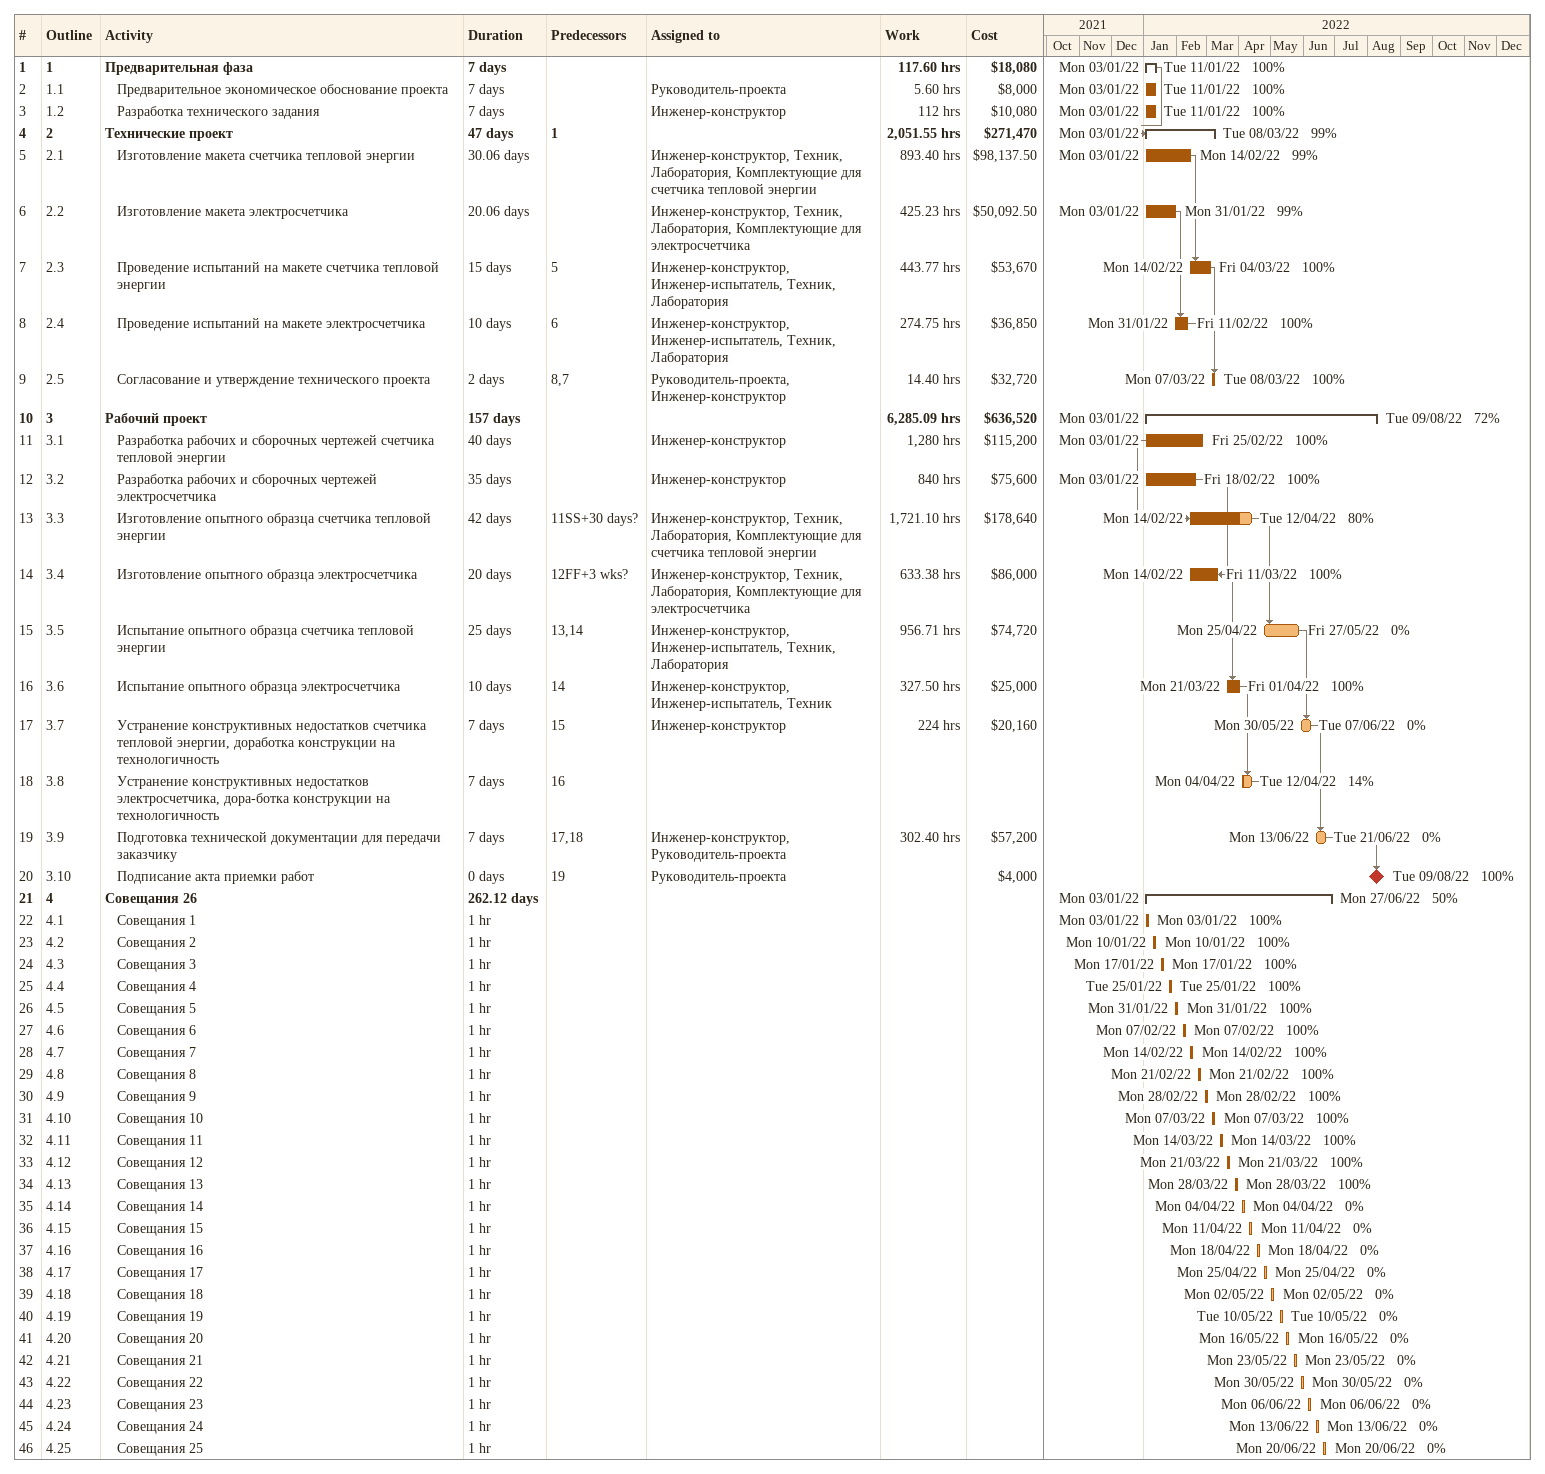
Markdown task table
| ID | WBS | Task | Duration | Start | Finish | Predecessors | Resources | % complete | Work (h) | Cost ($) |
|---|---|---|---|---|---|---|---|---|---|---|
| 1 | 1 | **Предварительная фаза** | 7d | 2022-01-03 | 2022-01-11 |  |  | 100 | 117.60 | 18080 |
| 2 | 1.1 | Предварительное экономическое обоснование проекта | 7d | 2022-01-03 | 2022-01-11 |  | Руководитель-проекта | 100 | 5.60 | 8000 |
| 3 | 1.2 | Разработка технического задания | 7d | 2022-01-03 | 2022-01-11 |  | Инженер-конструктор | 100 | 112 | 10080 |
| 4 | 2 | **Технические проект** | 47d | 2022-01-03 | 2022-03-08 | 1 |  | 99 | 2051.55 | 271470 |
| 5 | 2.1 | Изготовление макета счетчика тепловой энергии | 30.06d | 2022-01-03 | 2022-02-14 |  | Инженер-конструктор, Техник, Лаборатория, Комплектующие для счетчика тепловой энергии | 99 | 893.40 | 98137.50 |
| 6 | 2.2 | Изготовление макета электросчетчика | 20.06d | 2022-01-03 | 2022-01-31 |  | Инженер-конструктор, Техник, Лаборатория, Комплектующие для электросчетчика | 99 | 425.23 | 50092.50 |
| 7 | 2.3 | Проведение испытаний на макете счетчика тепловой энергии | 15d | 2022-02-14 | 2022-03-04 | 5 | Инженер-конструктор, Инженер-испытатель, Техник, Лаборатория | 100 | 443.77 | 53670 |
| 8 | 2.4 | Проведение испытаний на макете электросчетчика | 10d | 2022-01-31 | 2022-02-11 | 6 | Инженер-конструктор, Инженер-испытатель, Техник, Лаборатория | 100 | 274.75 | 36850 |
| 9 | 2.5 | Согласование и утверждение технического проекта | 2d | 2022-03-07 | 2022-03-08 | 8, 7 | Руководитель-проекта, Инженер-конструктор | 100 | 14.40 | 32720 |
| 10 | 3 | **Рабочий проект** | 157d | 2022-01-03 | 2022-08-09 |  |  | 72 | 6285.09 | 636520 |
| 11 | 3.1 | Разработка рабочих и сборочных чертежей счетчика тепловой энергии | 40d | 2022-01-03 | 2022-02-25 |  | Инженер-конструктор | 100 | 1280 | 115200 |
| 12 | 3.2 | Разработка рабочих и сборочных чертежей электросчетчика | 35d | 2022-01-03 | 2022-02-18 |  | Инженер-конструктор | 100 | 840 | 75600 |
| 13 | 3.3 | Изготовление опытного образца счетчика тепловой энергии | 42d | 2022-02-14 | 2022-04-12 | 11SS+30d? | Инженер-конструктор, Техник, Лаборатория, Комплектующие для счетчика тепловой энергии | 80 | 1721.10 | 178640 |
| 14 | 3.4 | Изготовление опытного образца электросчетчика | 20d | 2022-02-14 | 2022-03-11 | 12FF+3w? | Инженер-конструктор, Техник, Лаборатория, Комплектующие для электросчетчика | 100 | 633.38 | 86000 |
| 15 | 3.5 | Испытание опытного образца счетчика тепловой энергии | 25d | 2022-04-25 | 2022-05-27 | 13, 14 | Инженер-конструктор, Инженер-испытатель, Техник, Лаборатория | 0 | 956.71 | 74720 |
| 16 | 3.6 | Испытание опытного образца электросчетчика | 10d | 2022-03-21 | 2022-04-01 | 14 | Инженер-конструктор, Инженер-испытатель, Техник | 100 | 327.50 | 25000 |
| 17 | 3.7 | Устранение конструктивных недостатков счетчика тепловой энергии, доработка конструкции на технологичность | 7d | 2022-05-30 | 2022-06-07 | 15 | Инженер-конструктор | 0 | 224 | 20160 |
| 18 | 3.8 | Устранение конструктивных недостатков электросчетчика, дора-ботка конструкции на технологичность | 7d | 2022-04-04 | 2022-04-12 | 16 |  | 14 |  |  |
| 19 | 3.9 | Подготовка технической документации для передачи заказчику | 7d | 2022-06-13 | 2022-06-21 | 17, 18 | Инженер-конструктор, Руководитель-проекта | 0 | 302.40 | 57200 |
| 20 | 3.10 | Подписание акта приемки работ | 0d | 2022-08-09 | 2022-08-09 | 19 | Руководитель-проекта | 100 |  | 4000 |
| 21 | 4 | **Совещания 26** | 262.12d | 2022-01-03 | 2022-06-27 |  |  | 50 |  |  |
| 22 | 4.1 | Совещания 1 | 1h | 2022-01-03 | 2022-01-03 |  |  | 100 |  |  |
| 23 | 4.2 | Совещания 2 | 1h | 2022-01-10 | 2022-01-10 |  |  | 100 |  |  |
| 24 | 4.3 | Совещания 3 | 1h | 2022-01-17 | 2022-01-17 |  |  | 100 |  |  |
| 25 | 4.4 | Совещания 4 | 1h | 2022-01-25 | 2022-01-25 |  |  | 100 |  |  |
| 26 | 4.5 | Совещания 5 | 1h | 2022-01-31 | 2022-01-31 |  |  | 100 |  |  |
| 27 | 4.6 | Совещания 6 | 1h | 2022-02-07 | 2022-02-07 |  |  | 100 |  |  |
| 28 | 4.7 | Совещания 7 | 1h | 2022-02-14 | 2022-02-14 |  |  | 100 |  |  |
| 29 | 4.8 | Совещания 8 | 1h | 2022-02-21 | 2022-02-21 |  |  | 100 |  |  |
| 30 | 4.9 | Совещания 9 | 1h | 2022-02-28 | 2022-02-28 |  |  | 100 |  |  |
| 31 | 4.10 | Совещания 10 | 1h | 2022-03-07 | 2022-03-07 |  |  | 100 |  |  |
| 32 | 4.11 | Совещания 11 | 1h | 2022-03-14 | 2022-03-14 |  |  | 100 |  |  |
| 33 | 4.12 | Совещания 12 | 1h | 2022-03-21 | 2022-03-21 |  |  | 100 |  |  |
| 34 | 4.13 | Совещания 13 | 1h | 2022-03-28 | 2022-03-28 |  |  | 100 |  |  |
| 35 | 4.14 | Совещания 14 | 1h | 2022-04-04 | 2022-04-04 |  |  | 0 |  |  |
| 36 | 4.15 | Совещания 15 | 1h | 2022-04-11 | 2022-04-11 |  |  | 0 |  |  |
| 37 | 4.16 | Совещания 16 | 1h | 2022-04-18 | 2022-04-18 |  |  | 0 |  |  |
| 38 | 4.17 | Совещания 17 | 1h | 2022-04-25 | 2022-04-25 |  |  | 0 |  |  |
| 39 | 4.18 | Совещания 18 | 1h | 2022-05-02 | 2022-05-02 |  |  | 0 |  |  |
| 40 | 4.19 | Совещания 19 | 1h | 2022-05-10 | 2022-05-10 |  |  | 0 |  |  |
| 41 | 4.20 | Совещания 20 | 1h | 2022-05-16 | 2022-05-16 |  |  | 0 |  |  |
| 42 | 4.21 | Совещания 21 | 1h | 2022-05-23 | 2022-05-23 |  |  | 0 |  |  |
| 43 | 4.22 | Совещания 22 | 1h | 2022-05-30 | 2022-05-30 |  |  | 0 |  |  |
| 44 | 4.23 | Совещания 23 | 1h | 2022-06-06 | 2022-06-06 |  |  | 0 |  |  |
| 45 | 4.24 | Совещания 24 | 1h | 2022-06-13 | 2022-06-13 |  |  | 0 |  |  |
| 46 | 4.25 | Совещания 25 | 1h | 2022-06-20 | 2022-06-20 |  |  | 0 |  |  |
